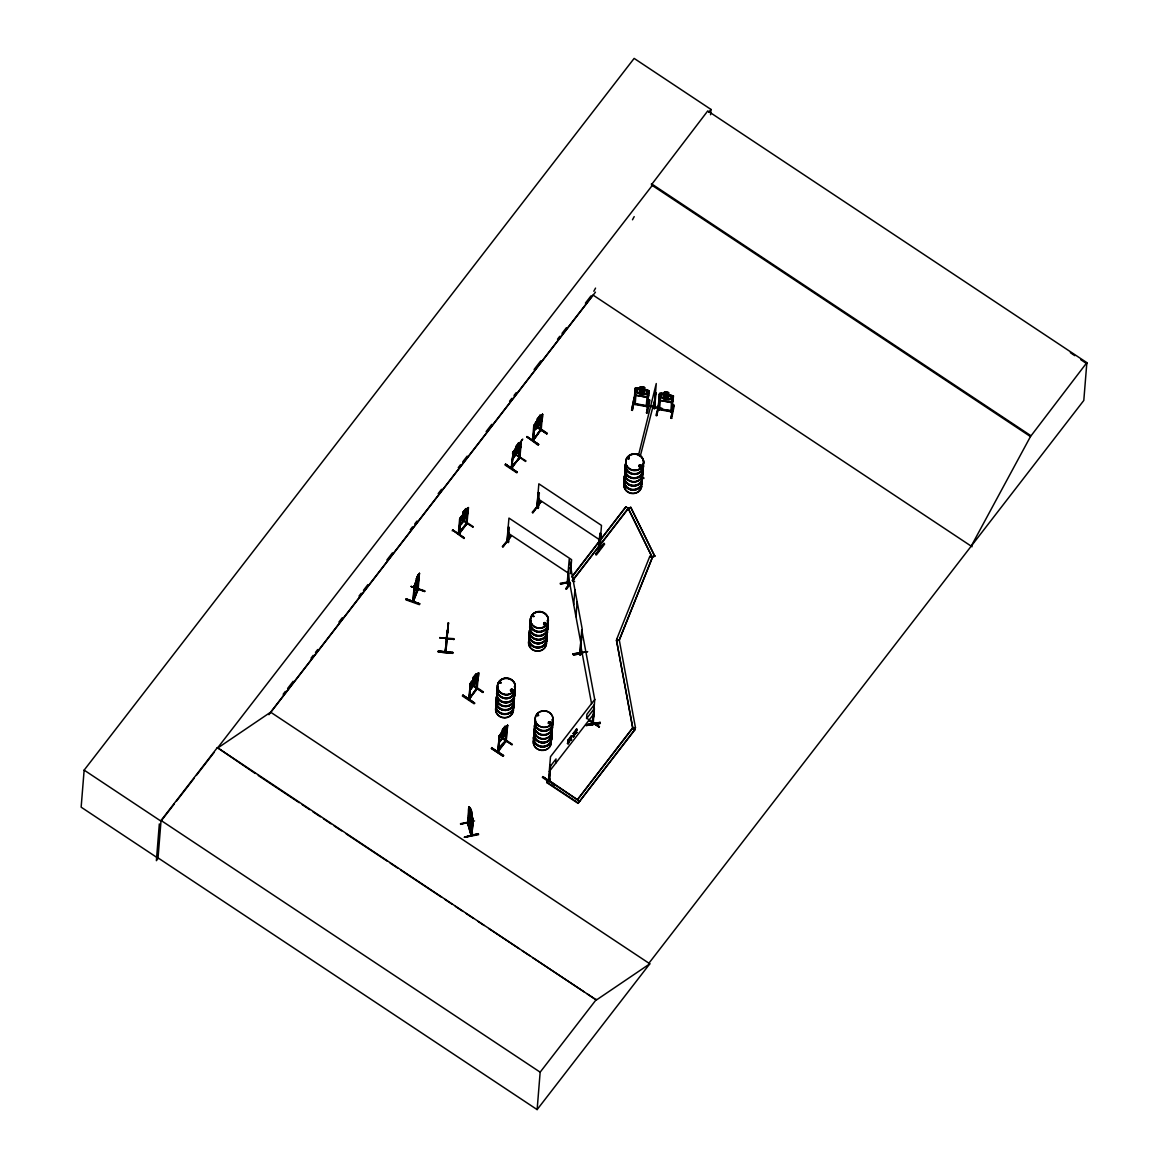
<?xml version="1.0" encoding="UTF-8"?>
<svg xmlns="http://www.w3.org/2000/svg" width="1168" height="1168" viewBox="0 0 1168 1168"><rect width="100%" height="100%" fill="white"/><g stroke="black" fill="none" stroke-linecap="round" stroke-linejoin="round"><path stroke-width="1.5" d="M447.87 629.012L448.381 622.807L446.702 640.546M567.838 582.438C567.94 586.424 567.75 580.876 567.283 582.905M567.356 582.511L567.487 583.766L567.94 582.555M568.071 584L567.969 583.08M579.839 653.598C580.817 658.285 580.481 647.335 580.379 652.547M580.671 654.241L579.927 654.795L579.883 653.058M580.89 652.97L580.613 651.16L580.262 652.489M592.775 723.707L594.322 707.56M592.658 722.758C594.819 722.218 590.147 725.649 593.271 723.722L594.016 708.45L592.001 724.35C594.862 725.197 592.001 718.729 592.862 723.634L594.746 699.442L550.493 756.703L548.478 780.647L549.836 779.333L548.595 779.932M593.271 723.722C593.154 723.547 591.665 723.226 592.775 723.503M710.567 114.727L710.991 109.442L634.136 58.4L84.14 770.121L81.147 807.176L158.016 858.203L161.053 820.462L217.35 747.608L596.395 1000.012L649.729 963.892L648.853 963.293L1083.802 400.449L1086.853 362.635L707.75 110.931L651.364 184.851L1030.468 436.555L971.207 546.157M159.33 823.922L156.381 860.67L158.352 858.1M217.35 747.608L255.208 773.479M419.648 603.725L419.37 604.644L405.909 599.797L406.172 598.907L419.633 603.768L406.172 598.936M413.268 599.593L413.72 600.6L414.363 585.431L412.669 601.505L417.604 588.584L418.144 589.592L419.4 573.342L419.093 578.408M416.231 580.744L414.494 585.548L413.136 601.666L417.837 589.913M414.698 585.475L414.1 590.424M416.377 578.919L416.188 580.817M416.772 578.598L419.02 574.174L415.063 583.591M416.377 580.803L415.239 586.847L417.954 574.933L418.392 578.992L415.136 587.197M417.575 588.716L417.648 590.643L418.786 574.422M417.093 590.497L417.94 580.481M418.115 589.285L418.378 579.357M452.717 652.313L452.615 653.35L438.292 651.948L438.394 650.926L452.673 652.766M439.708 637.655L454.075 638.692L454.002 639.422L439.708 637.655L454.002 639.422M452.22 530.812L452.702 529.907L464.309 538.127M447.592 630.53L447.709 629.727L445.154 651.613M446.497 639.495L447.125 639.962L446.38 640.122L448.264 624.062M447.096 635.684L445.855 651.919L445.344 651.218M446.848 640.706L448.381 622.807M447.811 630.735L448.527 622.821M467.434 508.168L459.623 519.045L458.338 533.98L459.608 533.236M466.163 524.315L458.834 534.258L466.981 523.687L468.339 507.569C469.375 518.577 449.826 538.331 468.076 512.548M459.024 532.973L460.25 518.052M460.367 518.081L459.71 533.177M463.17 512.095L463.068 514.051L463.302 512.183M465.798 510.533L465.813 508.62L465.696 510.708L468.149 508.795L466.12 524.709L467.127 523.089M466.12 524.709L467.404 509.774M467.346 513.467L466.558 523.352L458.455 533.718M462.44 520.446L472.836 527.089M471.288 681.557L468.923 699.413L469.799 698.537L470.543 683.251L468.514 699.15L469.434 697.953M469.215 699.282L475.916 689.222L477.113 688.945M470.427 683.222L469.77 698.406M469.375 822.33L460.718 824.053M475.843 675.615L476.661 675.06L474.763 679.396L476.398 679.221L474.193 680.491L471.682 685.309L473.639 680.842L472.106 680.959L474.208 679.732L476.106 673.878L473.259 677.323L473.244 679.236L473.347 677.265M476.106 673.878L475.96 675.703L478.325 673.98L476.383 689.879L477.303 688.259L476.559 688.01M474.588 703.18L462.805 695.179L462.382 695.982L474.135 703.778L474.588 703.18L462.849 695.106L474.558 702.975M475.887 689.602L476.646 681.265M477.186 674.724L475.434 681.353L471.638 684.944L473.332 679.177M478.369 833.733L464.47 837.31L478.53 834.667L478.34 833.66L464.484 837.047M477.654 677.002L476.573 688.594L469.2 698.698M477.172 688.989L478.5 672.739C481.508 679.966 460.207 701.399 477.04 680.667M468.295 824.112L469.113 808.008L467.842 823.849M467.594 823.995L468.412 823.279M469.813 807.672L469.171 806.752L467.711 824.068M467.404 822.798L468.047 822.199M469.317 806.708C464.937 812.169 478.763 858.845 468.631 815.162C469.726 822.447 475.945 841.237 469.083 818.374M471.682 820.987L471.04 816.082L471.974 816.636L469.916 809.57L470.529 814.344L469.536 813.716L472.062 820.549C472.952 818.972 470.981 804.81 470.47 810.519L469.653 807.599L472.996 819.381L470.587 811.103L471.449 818.432L471.726 815.03M470.339 814.636L471.259 821.965M469.711 812.534L470.397 814.023L470.543 812.198M470.952 809.672L471.697 812.198M471.303 834.288L472.441 819.44L471.142 835.66L470.762 833.689M470.908 835.427L471.668 834.828M471.04 835.5L467.361 822.433L471.624 835.543L472.792 819.294M472.675 685.47L482.895 692.449L472.631 685.309M467.988 822.856L471.084 834.959M472.952 819.264L471.916 828.302M472.485 829.382L472.967 822.739M472.982 824.345L471.945 829.893M505.467 464.411L517.263 472.208L516.796 472.806L505.058 464.995L505.54 464.105L517.19 472.252L505.525 464.134M502.955 547.033L511.102 536.112L502.97 546.726M519.935 457.17L511.672 468.339L513.205 452.279L511.175 468.178L519.395 457.549L519.921 450.965M511.672 468.339L513.088 452.25M511.307 467.521C531.09 444.599 505.992 472.719 512.022 467.098L513.205 452.279M570.539 572.846L571.605 559.676L508.956 518.081L506.912 541.908L508.138 542.186M507.116 542.04L508.518 526.71L509.306 527.79L508.226 542.682M507.248 540.915L508.314 542.098M491.743 747.987L503.569 755.462M516.008 446.293L514.314 453.972L515.555 453.666L519.57 447.154L519.848 443.752L518.534 444.906L518.65 442.818L515.774 448.176M491.816 747.87L503.612 755.667L503.145 756.265L491.407 748.454L491.889 747.564M508.518 542.317L509.16 532.769M516.577 446.088L518.198 443.971M518.563 458.63L519.307 450.279M519.045 458.907L520.592 442.73L520.242 443.971M520.315 446.015L520.592 442.73M518.65 458.513L519.833 458.017L521.308 441.854L520.344 442.555L521.176 441.767M498.794 750.893L499.437 735.709L497.583 751.331M498.853 750.469L498.298 749.944L497.612 751.52L505.875 740.351M505.029 726.54L499.349 735.811L497.933 751.9L498.298 750.557M498.809 751.024L499.349 735.811M502.342 731.664L500.663 737.431L504.445 733.84L505.919 730.613L506.197 727.211L504.883 728.365L504.999 726.277L502.269 729.81L502.255 731.708M502.912 729.547L504.547 727.43M538.579 444.614L526.856 436.511L538.609 444.307L538.112 445.212L526.841 436.817M525.556 461.477L515.307 454.337L525.98 460.893M505.131 726.365L504.883 728.365L507.657 725.313L507.16 730.321M506.24 741.169L504.912 742.089L505.788 740.468M504.985 741.972L505.656 733.738M506.591 727.43L506.927 726.189L505.306 742.366L505.583 741.636M506.927 726.189L506.124 741.432M506.182 741.476L507.525 725.226M537.192 420.524L534.331 424.758L533.002 440.862L534.944 424.948L533.776 425.648L532.506 440.584L540.711 429.955L541.908 415.136L540.288 431.313L541.251 429.576M533.192 439.577L534.418 424.656M537.338 418.699L535.63 426.378L539.412 422.787L541.908 415.136M537.236 420.67L540.098 415.312L537.382 418.845M537.893 418.494L539.528 416.392M501.627 738.103L511.949 744.6M539.966 415.239L539.864 417.326L541.572 416.377M540.098 415.312L539.82 417.049M532.842 512.767L541.091 501.671L532.842 512.767L532.185 512.343L541.003 501.656M540.288 431.313L540.623 422.699M534.068 429.722C537.09 430.554 544.011 419.283 542.492 414.173L541.164 430.423L539.879 431.036M539.47 493.144L538.404 492.458L536.813 507.569M537.879 507.773L537.134 506.649M538.112 508.43L539.193 493.524L538.404 492.458M538.404 508.051L539.047 498.502M536.623 426.743L546.872 433.883L536.594 427.05M548.23 781.377L542.375 777.421L542.813 776.603L554.523 784.692L542.799 776.632M569.283 582.438L560.45 583.956L569.327 582.292M652.43 557.311L619.215 640.371L616.602 639.451L649.802 556.377L652.43 557.311L619.259 639.918L616.5 640.312L632.749 727.693L634.998 729.679L578.058 803.35L546.741 782.56L548.391 780.005L579.678 801.263L549.851 781.465M548.975 780.808L550.508 764.748L549.763 780.02C547.88 782.21 551.267 778.662 549.15 779.056M549.442 778.91L546.741 782.56M570.553 583.752L566.495 589.212L565.838 588.789L569.999 583.109M567.181 583.212L569.225 559.224L582.219 629.129L581.43 639.013M568.991 568.144L567.56 584.365L567.473 583.562M568.057 584.292L568.787 574.685M569.108 581.912C568.714 581.81 568.086 583.416 569.969 582.394M570.729 573.663L571.167 568.305L570.101 567.604M555.676 763.259L556.026 758.937L550.259 766.398M554.128 785.246L554.61 784.341M572.656 581.124L574.233 578.072M574.145 577.97L572.116 580.467M573.722 604.644L574.919 589.825M581.839 653.116L573.035 654.299M575.955 616.66L577.153 601.841M573.517 654.138L587.679 651.656L572.875 653.905L573.006 654.635M158.045 857.896L537.134 1109.6L540.156 1072.166L596.454 999.312M580.248 652.284L580.16 654.664M580.116 655.044L581.065 638.911L581.781 640.02M580.744 651.802L579.956 651.788L580.788 651.262M580.613 654.971L581.27 646.984M595.724 554.523L604.002 543.441L595.724 554.523L596.381 554.961L604.601 544.157L604.002 543.441M598.381 548.464L599.987 548.945L601.053 534.039L599.987 533.338L598.381 548.537L598.79 547.515L600.031 548.332M578.058 803.35L635.042 729.212M598.863 548.142L599.987 533.338M598.965 548.186L599.549 548.712M599.87 548.128L599.564 549.354L601.491 525.41L538.842 483.815L536.857 507.744L537.426 507.233M600.25 722.379L586.088 724.875L600.25 722.788M592.001 724.35L592.147 723.547L592.702 724.481M592.41 724.613L594.424 708.713M588.643 720.349L599.038 726.846M632.341 410.45L634.983 397.427L634.209 397.251L631.567 410.304L632.37 410.129M633.757 403.164C636.589 405.865 631.888 401.777 635.275 403.997M633.888 404.347L635.129 388.272C640.619 389.864 639.057 384.914 644.605 387.513L644.429 389.47L649.043 390.827L648.62 395.864L646.882 397.383L636.02 395.251M572.875 579.912L628.194 508.328L630.735 507.277L654.781 556.231L652.24 557.282L628.194 508.328L625.902 506.81L572.758 575.999M634.866 393.324L635.275 388.331M634.983 397.427L632.253 410.348M635.319 403.456L635.188 404.449L636.239 389.601L634.954 389.367L636.326 389.148M634.998 729.679L632.72 728.16L616.5 640.312M616.602 639.451L619.259 639.918L635.465 727.752L632.72 728.16L577.401 799.744L632.749 727.693L635.465 727.752M628.194 508.328L652.24 557.282M619.259 639.918L616.47 640.779M654.781 556.231L630.735 507.277M638.429 455.535L656.255 383.557L654.372 407.252M644.444 387.542L644.269 389.499L646.546 390.535L646.269 393.937L643.831 394.974L639.495 394.185L637.305 392.302L637.567 388.886L639.947 388.71L640.122 386.739L644.605 387.513M647.641 405.573L661.628 408.873L647.627 405.427C647.481 408.537 645.13 404.931 647.7 406.274L633.932 403.807M646.269 406.026L647.525 391.674L648.897 391.455M646.488 413.049L649.174 399.719L649.904 400.171L647.276 413.18L646.517 412.727L649.32 400.025M648.882 390.827L647.612 406.727L633.903 404.289M654.343 407.384C652.649 409.238 656.591 405.062 654.022 408.683L655.54 392.565L654.168 407.486M656.022 392.667L654.503 408.785L654.766 408.012M659.292 402.507L656.752 415.618L655.963 415.472L659.409 402.288L656.752 415.618M658.153 408.347L659.701 408.552L659.584 409.618L658.051 409.413L659.351 394.536L660.723 394.317M661.117 393.149L659.526 393.455L658.241 408.873M659.263 409.705L659.453 408.435L658.299 408.362M659.584 409.618L660.635 394.769L659.351 394.536M649.802 556.377L652.386 557.778M664.519 391.908L664.344 393.879L661.979 394.069L661.701 397.47L663.906 399.354L668.227 400.142L670.666 399.12L670.943 395.704L668.665 394.682C669.454 388.375 662.139 395.032 659.526 393.455M672.053 412.012C668.125 411.983 673.41 408.975 671.95 411.939L658.051 409.413M670.855 411.837L671.921 396.843L673.294 396.638L672.023 396.39M671.834 412.012L670.622 411.107L672.111 410.859L672.009 411.91L673.294 395.996M670.885 418.217L671.658 418.319L674.286 405.311L673.571 404.887L670.885 418.217L671.673 418.363M659.132 398.332L660.519 400.522L671.293 402.551L673.016 401.033L673.44 395.996L661.03 393.207M1030.468 436.555L1086.853 362.635M438.292 651.948L452.615 653.306M438.365 651.306L452.702 652.43M448.03 627.508L447.68 631.041L447.986 627.712M446.979 637.056L447.592 630.866M448.001 625.96L447.417 631.917M447.694 632.18L448.03 628.559M447.724 630.764L447.271 633.771M447.329 632.676L447.417 632.311M447.052 636.297L446.483 636.94L446.599 635.757M447.767 624.019L448.132 626.72M445.242 651.715L446.629 638.297M506.912 541.908L508.547 541.923L507.438 540.974M537.835 507.832L536.857 507.029M568.48 582.803L568.947 581.883M412.698 601.228L417.589 589.241M412.742 600.688L413.764 600.06M417.166 589.665L418.129 588.92M643.816 478.515L643.962 477.887M458.382 533.44L459.666 532.827M476.632 689.193L475.902 688.989L476.763 687.981M635.1 388.418L636.721 387.966M634.706 393.309L636.107 395.353L646.809 397.164M631.625 410.275L634.268 397.251M636.662 387.893L647.466 389.878M635.042 404.42L635.144 403.383M649.014 390.973L647.393 389.937M646.181 406.479L646.473 405.5M648.62 395.864L646.78 397.31M660.387 400.551L659.292 398.361M659.73 408.625L659.394 409.632M671.293 402.551L673.045 400.901M673.44 395.996L668.695 394.536M658.168 408.815L670.724 410.654M670.578 411.647L671.031 410.64M671.089 418.202L673.644 405.165M418.436 581.489L414.465 590.993L419.151 578.291M500.882 683.076L499.919 681.981L499.787 683.236M499.583 682.346L499.977 683.324L500.926 682.827M499.948 682.871L500.444 682.813M510.62 689.85L510.562 690.857M510.883 690.069L511.54 691.091M512.635 690.624L512.183 689.31M533.031 616.339L532.915 615.609M533.572 616.266L533.119 615.346M533.63 616.003L533.761 616.616M543.981 623.683L544.23 622.865M544.054 623.04L545.018 624.573L545.193 622.734M546.142 624.208L545.587 622.719L544.259 622.573M537.674 714.524L537.557 715.78M537.601 714.831L538.171 715.502M538.36 715.312L537.864 714.466M537.455 715.546L538.74 715.444L538.068 714.582M548.332 723.401L548.537 722.116M548.741 722.802L549.252 721.97M550.405 722.977L550.362 722.131M550.581 722.788L549.953 723.605M550.887 722.948L550.172 724.058M627.917 458.046L628.121 458.922M628.077 457.768L628.442 458.674L629.026 458.06M628.442 458.513L628.997 457.973M629.318 458.601L629.026 457.754M639.115 465.273C637.407 467.828 642.969 467.799 641.159 465.214M639.772 465.025L639.203 466.105M639.86 466.777L639.363 465.565M647.714 405.69L661.803 408.158L661.628 408.873M446.453 638.429L447.096 638.75M445.285 650.153L445.431 650.43M640.195 456.498L655.073 398.376M579.737 653.744L581.781 629.902L594.789 699.807M445.84 651.773L447.227 638.297M520.694 446.775L513.438 458.046L512.737 457.316M513.307 457.958L519.833 449.768L520.913 446.745M541.149 422.174L542.229 419.166M506.051 733.139C491.013 752.25 504.269 737.884 507.043 730.234M506.109 733.256L507.262 730.204M464.003 538.521L452.629 530.214M538.609 444.307L526.724 436.934M491.407 748.454L503.16 756.222M417.954 574.933L416.334 579.007L418.115 574.992M414.83 585.606L413.91 586.555M418.188 589.052L413.384 601.462M415.224 587.022L417.969 580.175L417.049 580.7L418.261 576.028L417.808 576.758M569.634 740.585L568.977 740.162L567.473 743.432L568.13 743.855L569.634 740.585L567.75 740.439L571.152 736.03L571.809 736.468L570.32 739.68L569.677 739.256L571.152 736.03M567.473 743.432L569.283 740.03L571.575 739.388L569.94 740.468L568.422 739.578M571.809 736.468L568.407 740.877M568.13 743.855L569.94 740.468M575.021 733.621L574.364 733.183L572.86 736.468L573.503 736.891L575.021 733.621L573.138 733.475L576.539 729.066L577.196 729.489L575.707 732.716L575.05 732.278L576.539 729.066M572.86 736.468L574.671 733.066L576.963 732.424L575.313 733.504L573.795 732.613M577.196 729.489L573.78 733.898M573.503 736.891L575.313 733.504M466.733 512.956L465.258 516.183L461.477 519.775L463.156 514.008M465.871 523.629L466.368 524.52M519.862 457.345L518.694 457.973L519.526 456.892M541.28 429.693L533.002 440.745L540.842 429.298M468.602 699.033L477.128 688.799L469.156 699.238M497.685 750.834C515.117 732.19 497.378 746.002 498.094 751.783L506.211 740.804M461.126 516.387L460.163 518.154L458.98 534.068M515.862 448.118C503.116 466.149 533.469 424.626 518.402 444.818M499.481 735.884L506.605 725.824M593.826 291.27L595.549 288.102M632.472 219.803L634.195 216.62M627.844 458.075L628.647 457.622M628.238 457.885L628.545 458.688M543.792 622.997L544.04 624.792M638.852 465.565L639.918 464.762L641.422 465.506M510.533 689.879L511.964 689.062L513.219 690.478M511 690.273L511.219 689.456M640.867 466.499L640.925 465.287M641.378 466.397L640.385 467.156M418.845 574.247L419.4 573.342M418.991 574.291L419.546 573.386M511.204 535.937L502.313 546.58M538.039 507.803L537.47 506.693M601.053 534.039L599.695 533.718M565.838 588.789L570.042 583.372M550.508 764.748L549.763 765.712L550.916 765.011M548.566 780.531L549.807 779.713M592.088 724.233L592.804 722.963M599.009 727.153L599.461 726.54L587.635 718.831M174.251 804.007L160.994 821.148L84.14 770.121M176.456 801.16L194.122 778.297M196.326 775.45L213.992 752.586M652.255 185.449L217.292 748.308L270.64 712.188L593.008 295.037L972.097 546.741M708.786 112.303L710.991 109.442M283.138 694.274L285.372 691.398M287.591 688.507L293.168 681.294M311.024 658.197L313.258 655.306M315.477 652.416L317.711 649.539M338.91 622.106L342.253 617.784M358.985 596.133L361.219 593.242M363.452 590.351L367.905 584.584M386.871 560.041L392.448 552.829M410.289 529.732L412.523 526.841M414.757 523.95L416.991 521.074M438.175 493.641L441.533 489.319M458.265 467.667L460.484 464.776M462.718 461.886L467.185 456.119M486.151 431.576L491.728 424.364M509.569 401.266L511.803 398.376M514.037 395.485L516.256 392.609M534.112 369.511L540.799 360.854M557.53 339.202L559.764 336.311M561.998 333.42L566.451 327.653M585.416 303.111L590.993 295.898M268.932 714.685L595.461 292.146M465.813 508.62L463.083 512.153L465.944 508.708M518.65 442.818L516.052 446.439M460.776 518.344L459.623 519.045M539.733 417.239L541.718 414.859L535.251 422.977M513.613 452.542L512.46 453.242M534.944 424.948L533.776 425.648M534.696 430.218L540.959 422.115M466.601 522.811L465.842 523.775M459.301 532.404L466.645 523.235M539.908 430.656L532.958 440.321M472.719 527.279L473.171 526.666L462.864 519.862M547.31 433.299L537.032 426.466L546.945 433.518M470.952 683.514L469.799 684.214M571.692 576.977L625.902 506.81M482.895 692.449L483.348 691.836L473.04 685.032M572.831 580.379L628.15 508.795L630.691 507.744M499.962 736.001L498.809 736.701M594.278 704.727L586.905 714.261L586.555 718.597L593.928 709.049M549.296 771.522L593.548 714.261M537.134 1109.6L649.817 963.79L270.64 712.188M580.919 652.854L580.569 651.7M592.599 722.496L593.475 723.401M599.096 727.007L588.716 720.072M511.978 744.79L501.656 737.796M532.988 615.536L532.652 616.514L533.849 616.383M544.142 623.289L545.179 622.851M510.693 689.587L511.438 689.339M511.131 689.879L512.124 689.602M548.449 722.131L550.07 721.678M548.887 722.423L550.245 722.393M550.391 723.342L549.515 723.591M540.755 429.415L540.565 430.583M511.803 467.127L512.548 467.375M468.923 811.614L471.916 824.812L472.558 824.112M641.728 391.178L645.977 390.229L642.867 391.791L645.773 394.507L641.918 392.01L637.699 392.959L640.955 391.426L638.224 388.813L641.991 391.28M666.256 396.244L670.388 395.397L667.278 396.959L670.213 399.617L666.315 397.178L662.154 398.215L665.351 396.594L662.621 393.981L666.461 396.463M533.236 439.037L532.637 439.927M519.439 457.009L519.001 458.513M672.096 411.457L658.343 408.917M541.543 414.888L542.624 414.26M541.675 414.976L542.536 414.406M467.39 508.284L468.339 507.569M467.507 508.372L468.47 507.657M478.632 672.826L470.339 683.324M477.683 673.542L478.544 672.972M506.576 725.941L507.657 725.313M629.041 458.79L628.034 458.688M639.611 466.572L640.517 466.762M544.303 622.602L543.573 623.873M499.743 682.083L500.707 682.054M500.4 682.973L500.619 682.594M652.284 556.815L654.825 555.778M639.626 464.879L640.502 465.127M545.252 624.515L544.522 624.413M511.423 689.456L512.329 689.704M511.978 691.135L512.81 690.011M512.372 691.368L511.029 691.383L510.547 690.157M549.997 723.634L548.756 722.612M550.143 723.912L548.42 723.299M469.682 811.059L470.397 814.023M471.784 816.213L470.5 812.008M472.412 820.155L473.025 824.462L472.281 821.805M472.514 822.506L472.441 821.761M473.011 822.856L472.631 820.856M537.265 506.737L538.448 507.511L537.995 508.343L536.944 507.715M599.505 549.252L598.585 548.683M469.448 809.161L468.631 808.11M469.04 814.899L471.916 824.812M471.814 814.505L470.587 808.504M460.674 824.214L469.405 822.024M464.441 837.252L478.384 834.098M575.05 732.278L576.306 731.986M575.707 732.716L576.963 732.424M569.677 739.256L570.933 738.964M570.32 739.68L571.575 739.388M573.138 733.475L574.364 733.183M567.75 740.439L568.977 740.162M569.166 581.898L560.304 583.226L560.45 583.956M582.379 652.795L572.889 653.934M573.503 654.138L573.634 654.854L582.482 653.408M573.649 654.839L582.496 653.496M586.205 725.489L600.367 723.372L586.205 725.547L586.059 724.817L600.264 722.452M545.062 624.865L544.098 624.661M511.993 690.945L511.19 690.653M512.051 691.456L510.839 691.033M469.697 817.045L471.901 824.433L471.463 821.06M438.365 651.248L452.688 652.62M664.49 392.054L668.811 392.857M660.416 400.42L671.308 402.42M635.304 403.617L646.313 405.632M659.716 408.785L670.709 410.8M544.361 624.953L546.128 623.508M411.151 586.511L424.699 591.358M406.128 599.213L419.648 603.958M507.452 540.901L508.43 541.689M640.648 465.39L639.319 466.163M550.04 721.707L550.96 722.685M595.753 554.216L604.06 543.762M568.612 582.803L569.677 583.504M542.74 776.91L554.581 784.648M651.452 183.77L1030.541 435.474M536.667 426.904L546.989 433.693M537.66 498.648L600.294 540.229M507.773 532.9L568.918 573.503M459.9 523.118L460.601 523.848L459.871 522.914M452.673 529.936L464.382 537.806M574.758 732.409L576.291 733.285M569.371 739.373L570.904 740.264M470.076 688.288L470.762 689.018L470.032 688.083M502.05 737.519L512.358 744.337M499.086 740.775L499.787 741.505M546.785 782.093L578.102 802.883M258.245 775.494L299.183 802.664M302.22 804.679L309.797 809.716M312.834 811.731L320.412 816.768M323.448 818.783L331.026 823.82M334.063 825.834L341.64 830.857M346.195 833.879L387.134 861.064M390.17 863.079L397.748 868.116M400.785 870.131L441.723 897.316M444.76 899.331L452.337 904.353M455.374 906.368L462.951 911.405M465.988 913.42L473.566 918.457M478.121 921.479L484.18 925.509M488.735 928.516L519.059 948.664M522.096 950.679L529.673 955.701M532.71 957.716L584.263 991.953M587.3 993.968L594.877 999.005M161.053 820.462L540.156 1072.166M1070.355 352.663L1074.823 355.671M1080.794 359.686L1086.766 363.715M471.901 824.068L469.959 819.498M471.317 824.988L472.076 825.63M544.346 624.398L543.879 623.478M550.172 721.97L550.449 722.977M512.343 689.514L512.694 690.434M549.091 723.532L548.639 722.598M512.708 457.111L513.511 457.9M499.057 740.57L499.86 741.359M414.158 590.278L414.611 591.037M634.896 393.193L636.137 395.207M469.025 810.256L469.551 811.22M469.171 806.752L469.667 807.716M470.631 810.49L469.974 808.986L470.12 821.06M474.558 820.943L460.499 823.674L460.703 824.389M471.668 821.002L469.697 812.388M472.441 819.44L472.777 820.593L471.96 819.542M574.466 581.051L574.583 581.62M581.27 636.954L581.503 638.137M568.028 574.043L581.036 643.948M580.598 644.721L591.592 703.866M552.289 725.795A8.95 8.264 4.6 0 1 542.653 735.3A8.95 8.264 4.6 0 1 535.075 724.131M551.763 723.226A9.096 8.395 4.6 0 1 543.865 735.037A9.096 8.395 4.6 0 1 534.973 723.634M552.041 729.372A8.994 8.293 4.6 0 1 542.361 738.921A8.994 8.293 4.6 0 1 534.754 727.708M552.055 729.08A8.994 8.293 4.6 0 1 542.39 738.629A8.994 8.293 4.6 0 1 534.769 727.416M552.785 721.444A9.096 8.395 4.6 0 1 542.989 731.11A9.096 8.395 4.6 0 1 535.28 719.751M552.347 725.109A8.95 8.264 4.6 0 1 542.711 734.614A8.95 8.264 4.6 0 1 535.119 723.445M551.924 719.634A8.95 8.264 4.6 0 1 544.157 731.256A8.95 8.264 4.6 0 1 535.397 720.043M552.8 721.24A9.096 8.395 4.6 0 1 543.003 730.905A9.096 8.395 4.6 0 1 535.294 719.546M552.668 721.021A8.95 8.264 4.6 0 1 543.032 730.526A8.95 8.264 4.6 0 1 535.455 719.357M550.654 735.387A8.95 8.264 4.6 0 1 542.886 747.009A8.95 8.264 4.6 0 1 534.126 735.782M550.814 735.095A9.096 8.395 4.6 0 1 542.901 746.892A9.096 8.395 4.6 0 1 534.01 735.504M551.106 740.877A8.994 8.293 4.6 0 1 541.441 750.425A8.994 8.293 4.6 0 1 533.82 739.198A8.994 8.293 4.6 0 0 541.441 750.279A8.994 8.293 4.6 0 0 551.121 740.731M551.968 729.606A8.935 8.234 4.6 0 1 542.346 739.096A8.935 8.234 4.6 0 1 534.783 727.941M551.938 735.3A9.096 8.395 4.6 0 1 540.872 742.585A9.096 8.395 4.6 0 1 534.345 731.416M551.413 736.76A8.95 8.264 4.6 0 1 541.762 746.279A8.95 8.264 4.6 0 1 534.185 735.095M551.778 735.519A8.95 8.264 4.6 0 1 540.886 742.687A8.95 8.264 4.6 0 1 534.462 731.694M550.829 734.876A9.096 8.395 4.6 0 1 542.93 746.688A9.096 8.395 4.6 0 1 534.039 735.285M551.865 732.891A9.096 8.395 4.6 0 1 542.069 742.556A9.096 8.395 4.6 0 1 534.36 731.197M551.836 734.833A8.95 8.264 4.6 0 1 542.098 742.191A8.95 8.264 4.6 0 1 533.995 733.11M642.955 471.098A8.95 8.264 4.6 0 1 633.217 478.457A8.95 8.264 4.6 0 1 625.128 469.375M643.028 468.689A9.096 8.395 4.6 0 1 633.231 478.354A9.096 8.395 4.6 0 1 625.522 466.996M642.619 472.368A8.994 8.293 4.6 0 1 632.939 481.917A8.994 8.293 4.6 0 1 625.318 470.85M625.333 470.689A8.994 8.293 4.6 0 0 632.939 481.917A8.994 8.293 4.6 0 0 642.604 472.529M642.59 472.135A8.935 8.234 4.6 0 1 632.968 481.625A8.935 8.234 4.6 0 1 625.406 470.47M643.349 464.601A9.096 8.395 4.6 0 1 633.552 474.266A9.096 8.395 4.6 0 1 625.858 462.908M643.013 470.412A8.95 8.264 4.6 0 1 633.275 477.77A8.95 8.264 4.6 0 1 625.172 468.689M643.188 464.864A8.95 8.264 4.6 0 1 634.72 474.412A8.95 8.264 4.6 0 1 625.449 465.287M643.042 468.47A9.096 8.395 4.6 0 1 633.246 478.135A9.096 8.395 4.6 0 1 625.537 466.791M643.364 464.382A9.096 8.395 4.6 0 1 633.567 474.047A9.096 8.395 4.6 0 1 625.873 462.703M643.247 464.178A8.95 8.264 4.6 0 1 633.611 473.682A8.95 8.264 4.6 0 1 626.019 462.513M641.918 480.603A8.95 8.264 4.6 0 1 632.282 490.107A8.95 8.264 4.6 0 1 624.705 478.938M642.079 480.34A9.096 8.395 4.6 0 1 631.114 489.815A9.096 8.395 4.6 0 1 625.698 476.719M641.772 486.18A8.994 8.293 4.6 0 1 630.837 493.392A8.994 8.293 4.6 0 1 624.398 482.355M641.743 485.961A8.935 8.234 4.6 0 1 632.034 493.29A8.935 8.234 4.6 0 1 623.946 484.238M641.714 474.15A9.096 8.395 4.6 0 1 633.801 485.961A9.096 8.395 4.6 0 1 624.909 474.558M641.977 479.917A8.95 8.264 4.6 0 1 632.341 489.421A8.95 8.264 4.6 0 1 624.763 478.252M642.254 476.515A8.95 8.264 4.6 0 1 632.618 486.019A8.95 8.264 4.6 0 1 625.026 474.85M642.093 480.136A9.096 8.395 4.6 0 1 631.129 489.611A9.096 8.395 4.6 0 1 625.712 476.515M641.728 473.945A9.096 8.395 4.6 0 1 633.83 485.742A9.096 8.395 4.6 0 1 624.938 474.354M642.312 475.829A8.95 8.264 4.6 0 1 632.662 485.333A8.95 8.264 4.6 0 1 625.084 474.164M547.544 626.661A8.95 8.264 4.6 0 1 540.244 636.122A8.95 8.264 4.6 0 1 529.892 629.26M529.805 627.099A8.95 8.264 4.6 0 1 530.316 624.997M547.704 626.413A9.096 8.395 4.6 0 1 537.908 636.078A9.096 8.395 4.6 0 1 530.214 624.719M529.498 630.559A8.994 8.293 4.6 0 0 538.798 639.714A8.994 8.293 4.6 0 0 547.296 630.121A8.994 8.293 4.6 0 1 538.784 639.845A8.994 8.293 4.6 0 1 529.484 630.691M547.266 629.859A8.935 8.234 4.6 0 1 538.813 639.392A8.935 8.234 4.6 0 1 529.571 630.282M548.026 622.325A9.096 8.395 4.6 0 1 538.244 631.976A9.096 8.395 4.6 0 1 530.535 620.631M547.602 625.99A8.95 8.264 4.6 0 1 537.952 635.494A8.95 8.264 4.6 0 1 530.374 624.311M547.179 620.515A8.95 8.264 4.6 0 1 539.397 632.136A8.95 8.264 4.6 0 1 530.652 620.909M547.719 626.194A9.096 8.395 4.6 0 1 537.922 635.859A9.096 8.395 4.6 0 1 530.228 624.515M548.055 622.106A9.096 8.395 4.6 0 1 538.258 631.771A9.096 8.395 4.6 0 1 530.549 620.412M547.923 621.887A8.95 8.264 4.6 0 1 538.287 631.406A8.95 8.264 4.6 0 1 530.71 620.223M545.909 636.253A8.95 8.264 4.6 0 1 538.141 647.875A8.95 8.264 4.6 0 1 529.381 636.662M546.055 635.961A9.096 8.395 4.6 0 1 538.156 647.773A9.096 8.395 4.6 0 1 529.265 636.37M546.376 641.597A8.994 8.293 4.6 0 1 536.696 651.145A8.994 8.293 4.6 0 1 529.089 639.933A8.935 8.234 4.6 0 0 536.711 650.999A8.935 8.234 4.6 0 0 546.332 641.509M547.223 630.472A8.935 8.234 4.6 0 1 538.769 640.006A8.935 8.234 4.6 0 1 529.513 630.91M547.091 633.976A9.096 8.395 4.6 0 1 537.295 643.641A9.096 8.395 4.6 0 1 529.6 632.282M545.967 635.567A8.95 8.264 4.6 0 1 538.185 647.189A8.95 8.264 4.6 0 1 529.44 635.976M547.033 636.385A8.95 8.264 4.6 0 1 536.141 643.568A8.95 8.264 4.6 0 1 529.717 632.574M546.084 635.757A9.096 8.395 4.6 0 1 538.171 647.554A9.096 8.395 4.6 0 1 529.279 636.166M547.106 633.771A9.096 8.395 4.6 0 1 537.324 643.422A9.096 8.395 4.6 0 1 529.615 632.078M546.989 633.552A8.95 8.264 4.6 0 1 537.353 643.057A8.95 8.264 4.6 0 1 529.761 631.888M514.548 693.252A8.979 8.278 4.6 0 1 506.065 702.829A8.979 8.278 4.6 0 1 496.78 693.69M497.291 691.587A8.979 8.278 4.6 0 1 498.386 689.689M514.694 692.989A9.096 8.395 4.6 0 1 503.729 702.479A9.096 8.395 4.6 0 1 498.298 689.383M514.241 696.712A8.935 8.234 4.6 0 1 504.62 706.202A8.935 8.234 4.6 0 1 497.057 695.048M514.256 696.449A8.935 8.234 4.6 0 1 504.634 705.939A8.935 8.234 4.6 0 1 497.072 694.785M515.03 688.901A9.096 8.395 4.6 0 1 505.233 698.566A8.95 8.264 4.6 0 1 497.641 687.499M497.524 687.222A9.096 8.395 4.6 0 0 505.233 698.566A8.95 8.264 4.6 0 0 514.869 689.164M514.592 692.566A8.95 8.264 4.6 0 1 504.941 702.085A8.95 8.264 4.6 0 1 497.364 690.901M514.708 692.785A9.096 8.395 4.6 0 1 503.744 702.26A9.096 8.395 4.6 0 1 498.313 689.164M514.329 686.594A9.096 8.395 4.6 0 1 506.43 698.406A9.096 8.395 4.6 0 1 497.539 687.003M514.942 688.478A8.979 8.278 4.6 0 1 505.277 698.011A8.979 8.278 4.6 0 1 497.685 686.813M513.613 704.903A8.979 8.278 4.6 0 1 506.299 714.378A8.979 8.278 4.6 0 1 495.933 707.501M495.845 705.341A8.979 8.278 4.6 0 1 496.356 703.238M513.759 704.654A9.096 8.395 4.6 0 1 503.963 714.32A9.096 8.395 4.6 0 1 496.254 702.961M513.307 708.334A8.935 8.234 4.6 0 1 504.853 717.867A8.935 8.234 4.6 0 1 495.597 708.772M513.321 708.1A8.935 8.234 4.6 0 1 504.868 717.634A8.935 8.234 4.6 0 1 495.626 708.523M514.3 699.209A8.935 8.234 4.6 0 1 503.437 706.363A8.935 8.234 4.6 0 1 497.028 695.383M514.373 699.004A8.994 8.293 4.6 0 1 503.437 706.202A8.994 8.293 4.6 0 1 496.984 695.164M514.081 700.566A9.096 8.395 4.6 0 1 504.284 710.217A9.096 8.395 4.6 0 1 496.59 698.873M513.657 704.231A8.95 8.264 4.6 0 1 504.007 713.736A8.95 8.264 4.6 0 1 496.429 702.552M513.774 704.435A9.096 8.395 4.6 0 1 503.977 714.101A9.096 8.395 4.6 0 1 496.283 702.756M514.095 700.347A9.096 8.395 4.6 0 1 504.313 710.013A9.096 8.395 4.6 0 1 496.604 698.654M513.993 700.128A8.979 8.278 4.6 0 1 504.342 709.662A8.979 8.278 4.6 0 1 496.736 698.464M411.18 586.453L424.626 591.577L424.904 590.891L411.18 586.453M416.334 581.416L416.056 584.818L417.852 577.62L416.334 581.416M463.112 514.606L462.835 518.008L465.375 514.723L465.652 511.321L463.112 514.606M463.725 511.891L465.36 509.788L463.725 511.891M473.274 679.776L473.011 683.178L475.551 679.893L475.814 676.491L473.274 679.776M473.901 677.06L475.537 674.958L473.901 677.06M515.949 448.804L515.672 452.206L518.212 448.921L518.49 445.519L515.949 448.804M502.298 732.263L502.021 735.665L504.561 732.38L505.671 727.547L503.773 731.883L505.437 731.606L503.204 732.978L500.692 737.796L502.649 733.314L501.116 733.446L503.218 732.219L504.722 728.832L502.298 732.263M537.265 421.21L536.988 424.612L539.528 421.327L539.806 417.925L537.265 421.21M639.889 389.324L639.611 392.725L643.948 393.514L644.225 390.112L639.889 389.324M640.838 387.338L643.568 388.448L640.838 387.338M664.285 394.492L664.023 397.894L668.344 398.682L668.622 395.28L664.285 394.492M665.234 392.506L667.965 393.616L665.234 392.506M466.251 513.949L464.017 515.322L461.506 520.14L463.462 515.657C459.185 519.001 471.843 502.415 464.587 514.227L466.251 513.949M519.088 448.147L516.855 449.519L514.343 454.337L516.3 449.855L514.738 450.089L516.869 448.76L519.322 444.088L517.424 448.424L519.088 448.147M540.404 420.553L538.171 421.925L535.674 426.743L537.63 422.276L536.097 422.393L538.2 421.166L540.653 416.494L538.755 420.83L540.404 420.553M538.93 725.737A8.994 8.293 4.6 0 0 553.063 719.897A8.994 8.293 4.6 0 0 540.361 711.443A8.994 8.293 4.6 0 0 538.93 725.737M538.944 725.897A8.935 8.234 4.6 0 0 552.99 720.087A8.935 8.234 4.6 0 0 540.361 711.692A8.935 8.234 4.6 0 0 538.944 725.897M629.508 468.762A8.994 8.293 4.6 0 0 643.641 462.908A8.994 8.293 4.6 0 0 630.939 454.469A8.994 8.293 4.6 0 0 629.508 468.762A8.994 8.293 4.6 0 0 643.641 463.054A8.994 8.293 4.6 0 0 630.924 454.6A8.994 8.293 4.6 0 0 629.508 468.894M629.508 469.069A8.935 8.234 4.6 0 0 643.568 463.258A8.935 8.234 4.6 0 0 630.924 454.863A8.935 8.234 4.6 0 0 629.508 469.069M534.199 626.486A8.994 8.293 4.6 0 0 548.332 620.631A8.994 8.293 4.6 0 0 535.616 612.193A8.994 8.293 4.6 0 0 534.199 626.486A8.994 8.293 4.6 0 0 548.318 620.763A8.994 8.293 4.6 0 0 535.601 612.324A8.994 8.293 4.6 0 0 534.185 626.603M534.199 626.778A8.935 8.234 4.6 0 0 548.245 620.967A8.935 8.234 4.6 0 0 535.616 612.572A8.935 8.234 4.6 0 0 534.199 626.778M501.189 693.033A8.979 8.278 4.6 0 0 515.307 687.207A8.979 8.278 4.6 0 0 502.62 678.783A8.979 8.278 4.6 0 0 501.189 693.033A8.935 8.234 4.6 0 0 515.263 687.207A8.935 8.234 4.6 0 0 502.634 678.812A8.935 8.234 4.6 0 0 501.218 693.018M501.189 693.369A8.935 8.234 4.6 0 0 515.234 687.558A8.935 8.234 4.6 0 0 502.605 679.177A8.935 8.234 4.6 0 0 501.189 693.369M505.452 710.378A8.95 8.264 4.6 0 0 513.234 698.756A8.979 8.278 4.6 0 1 505.452 710.392A8.979 8.278 4.6 0 1 496.692 699.15A8.95 8.264 4.6 0 0 505.452 710.378"/></g></svg>
